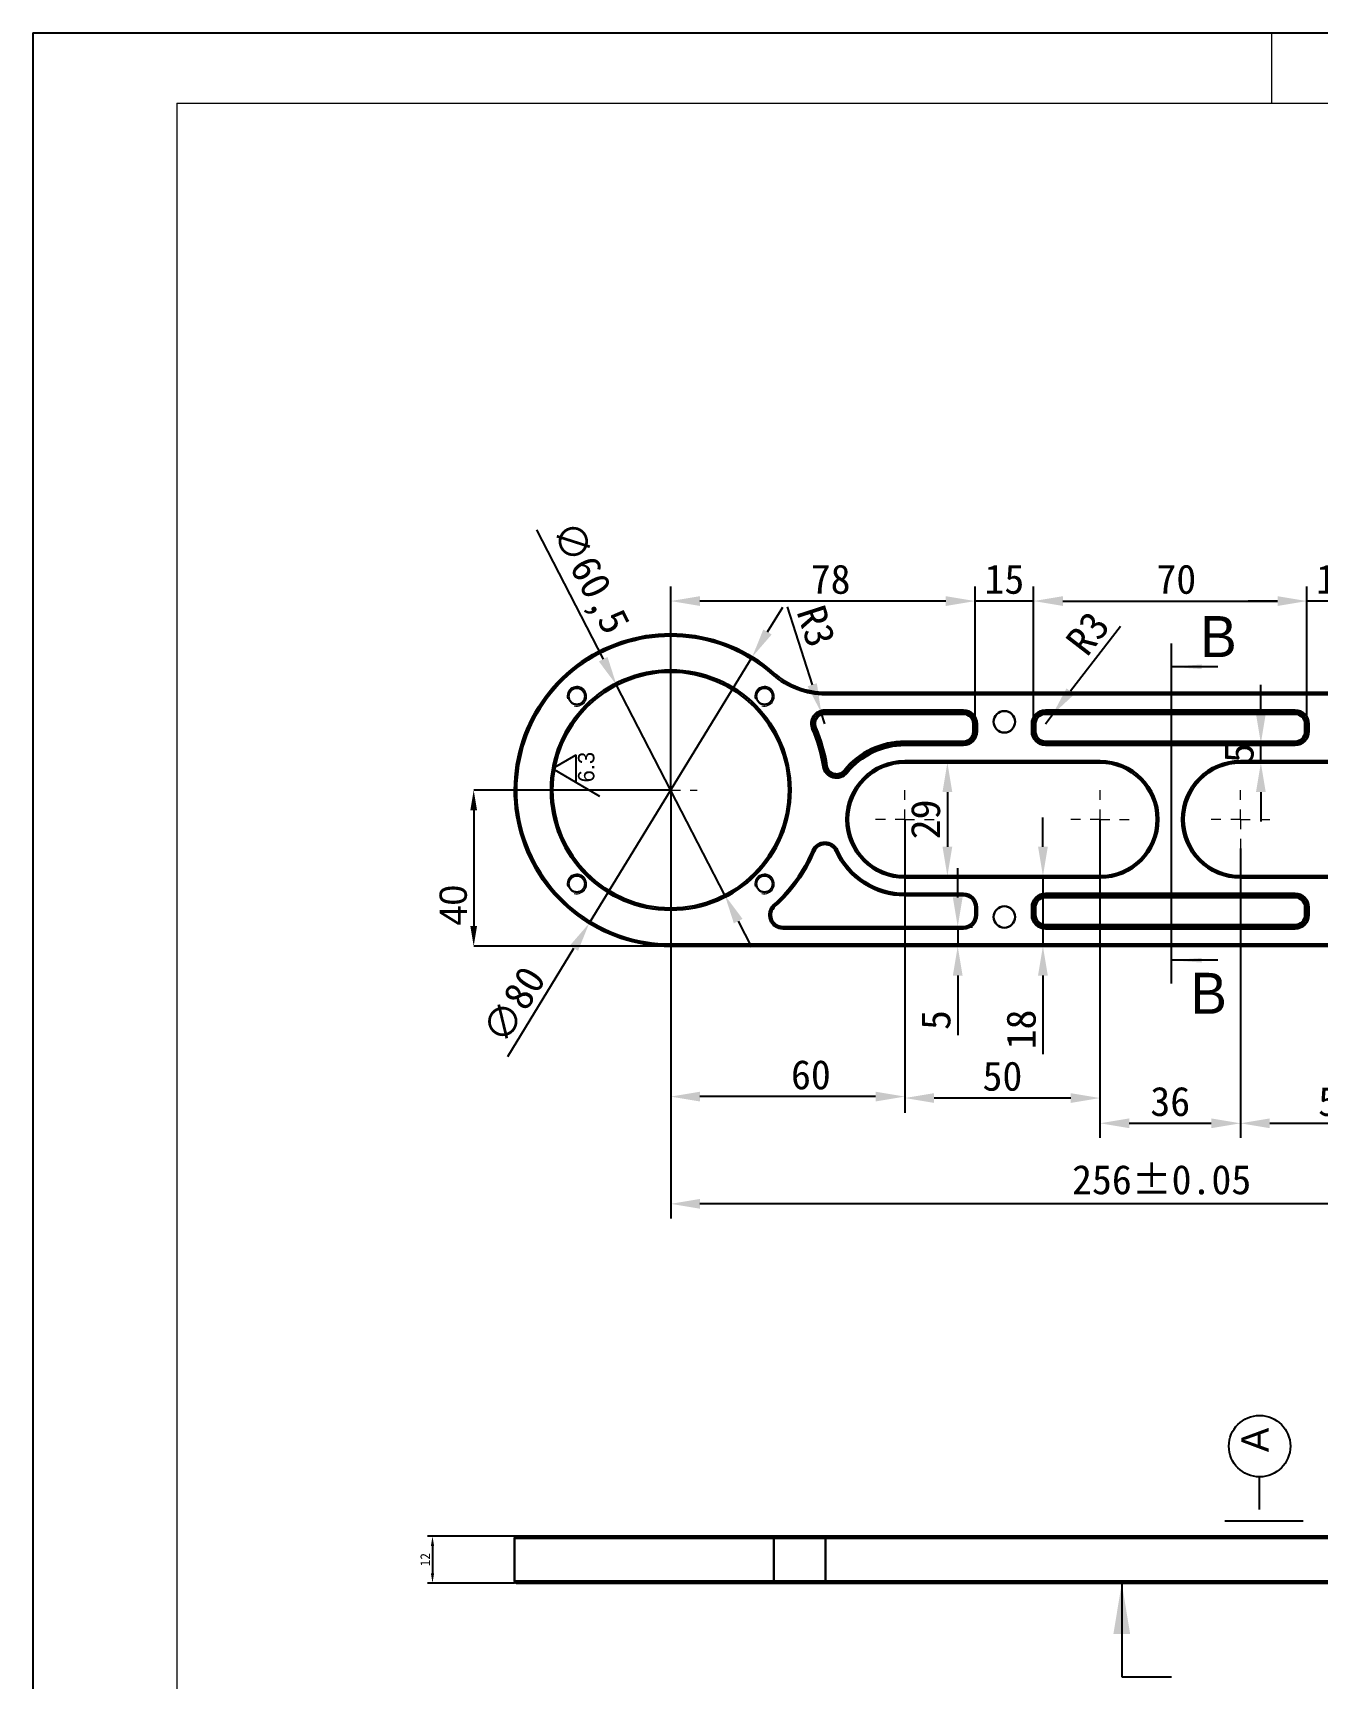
# Model space of a CAD drawing. Header units: millimetres. Extents: x 13 to 7248, y -1201 to 1478.
# Drawn here: x 6604.4 to 6933.4, y 476.3 to 897.8 of the extents above; entities that cross this region are included whole.
import ezdxf

# ---------------------------------------------------------------- set-up
doc = ezdxf.new("R2010")
doc.units = ezdxf.units.MM
doc.header["$LTSCALE"] = 5
doc.header["$PDSIZE"] = -1
doc.linetypes.add('CENTER2', pattern=[28.575, 19.05, -3.175, 3.175, -3.175])
doc.linetypes.add('SLD-实线', pattern=[0])
doc.layers.get('0').update_dxf_attribs({"lineweight": 30})
for name, color, linetype, lineweight in [('中心线层', 1, 'CENTER2', 13), ('粗实线', 7, 'SLD-实线', 15), ('细实线层', 5, 'Continuous', 15)]:
    doc.layers.add(name, color=color, linetype=linetype, lineweight=lineweight)
for name, color, linetype in [('图框', 7, 'SLD-实线'), ('文字层', 7, 'SLD-实线'), ('标注层', 96, 'SLD-实线'), ('标注线', 4, 'SLD-实线')]:
    doc.layers.add(name, color=color, linetype=linetype)
doc.styles.add('SLDTEXTSTYLE3', font='', dxfattribs={"bigfont": 'bigfont'})
doc.styles.get("Standard").update_dxf_attribs({"font": ''})
doc.styles.get('SLDTEXTSTYLE3').set_extended_font_data('汉仪长仿宋体')
doc.styles.get('Standard').set_extended_font_data('SimSun')
doc.dimstyles.new('ISO-25', dxfattribs={"dimtxt": 2.5, "dimasz": 2.5, "dimexe": 1.25, "dimexo": 0, "dimtad": 1, "dimtoh": 1, "dimtxsty": 'Standard', "dimcen": 2.5, "dimclrt": 256, "dimadec": 0, "dimazin": 0, "dimtfac": 1, "dimtmove": 0, "dimatfit": 3, "dimfxl": 0, "dimarcsym": 0})
doc.dimstyles.new('SLDDIMSTYLE14', dxfattribs={"dimtxt": 17.5, "dimasz": 13, "dimexe": 0, "dimexo": 0.0625, "dimgap": 4.375, "dimtad": 0, "dimtih": 1, "dimtoh": 1, "dimdec": 1, "dimlfac": 2, "dimrnd": 1e-09, "dimzin": 12, "dimdsep": 46, "dimtxsty": 'SLDTEXTSTYLE3', "dimsah": 1, "dimcen": 0, "dimadec": 0, "dimazin": 3, "dimtfac": 1, "dimtofl": 0, "dimtmove": 0, "dimatfit": 3, "dimfxl": 0, "dimfrac": 2, "dimtolj": 1, "dimtzin": 12, "dimarcsym": 0})
doc.dimstyles.new('SLDDIMSTYLE6', dxfattribs={"dimtxt": 7, "dimasz": 5.2, "dimexe": 0, "dimexo": 0.0625, "dimgap": 1.75, "dimtad": 1, "dimdec": 3, "dimrnd": 1e-09, "dimzin": 12, "dimdsep": 46, "dimtxsty": 'SLDTEXTSTYLE3', "dimsah": 1, "dimcen": 0.09, "dimadec": 0, "dimazin": 3, "dimtfac": 1, "dimtdec": 3, "dimtmove": 0, "dimatfit": 0, "dimfxl": 0, "dimfrac": 2, "dimtolj": 1, "dimtzin": 12, "dimarcsym": 0})
doc.dimstyles.new('副本3-1', dxfattribs={"dimscale": 3, "dimtxt": 2.5, "dimasz": 2.5, "dimexe": 1.25, "dimexo": 0, "dimtad": 1, "dimtxsty": 'Standard', "dimcen": 2.5, "dimclrt": 256, "dimadec": 0, "dimazin": 0, "dimtfac": 1, "dimtmove": 0, "dimatfit": 3, "dimfxl": 0, "dimarcsym": 0})

# ---------------------------------------------------------------- blocks, each defined once
blk = doc.blocks.new('*D313')
at = {"layer": 'Defpoints', "color": 0}
for p in [(6767.82, 703.8), (7023.82, 703.8), (6767.82, 597.8)]:
    blk.add_point(p, dxfattribs=at)
at = {"layer": '标注层', "color": 0, "lineweight": -2}
for p, q in [((6767.82, 703.8), (6767.82, 594.05)), ((7023.82, 703.8), (7023.82, 594.05)), ((7016.32, 597.8), (6775.32, 597.8))]:
    blk.add_line(p, q, dxfattribs=at)
at = {"layer": '标注层', "color": 0}
for points in [[(6775.32, 599.05), (6775.32, 596.55), (6767.82, 597.8)], [(7016.32, 599.05), (7016.32, 596.55), (7023.82, 597.8)]]:
    blk.add_solid(points, dxfattribs=at)
at = {"layer": '标注层', "insert": (6893.62, 607.76), "char_height": 7.5, "attachment_point": 2}
blk.add_mtext('256%%P0.05', dxfattribs=at)
blk = doc.blocks.new('*D314')
at = {"layer": 'Defpoints', "color": 0}
for p in [(6788.71, 737.91), (6746.94, 669.68)]:
    blk.add_point(p, dxfattribs=at)
at = {"layer": '标注层', "color": 0, "lineweight": -2}
for p, q in [((6792.62, 744.31), (6796.54, 750.71)), ((6788.71, 737.91), (6746.94, 669.68)), ((6726.07, 635.58), (6743.03, 663.28))]:
    blk.add_line(p, q, dxfattribs=at)
at = {"layer": '标注层', "color": 0}
for points in [[(6791.56, 744.96), (6793.69, 743.66), (6788.71, 737.91)], [(6741.96, 663.93), (6744.09, 662.63), (6746.94, 669.68)]]:
    blk.add_solid(points, dxfattribs=at)
at = {"layer": '标注层', "insert": (6719.05, 642.07), "char_height": 7.5, "attachment_point": 1, "rotation": 58.5296}
blk.add_mtext('∅80', dxfattribs=at)
blk = doc.blocks.new('*D316')
at = {"layer": 'Defpoints', "color": 0}
for p in [(6877.82, 681.8), (6767.82, 663.8), (6863.2, 663.8)]:
    blk.add_point(p, dxfattribs=at)
at = {"layer": '标注层', "color": 0, "lineweight": -2}
for p, q in [((6863.2, 689.3), (6863.2, 696.8)), ((6877.82, 681.8), (6859.45, 681.8)), ((6863.2, 681.8), (6863.2, 663.8)), ((6767.82, 663.8), (6866.95, 663.8)), ((6863.2, 656.3), (6863.2, 636.16))]:
    blk.add_line(p, q, dxfattribs=at)
at = {"layer": '标注层', "color": 0}
for points in [[(6861.95, 689.3), (6864.45, 689.3), (6863.2, 681.8)], [(6861.95, 656.3), (6864.45, 656.3), (6863.2, 663.8)]]:
    blk.add_solid(points, dxfattribs=at)
at = {"layer": '标注层', "insert": (6853.83, 642.48), "char_height": 7.5, "attachment_point": 2, "rotation": 90}
blk.add_mtext('18', dxfattribs=at)
blk = doc.blocks.new('*D317')
at = {"layer": 'Defpoints', "color": 0}
for p in [(6767.82, 703.8), (6827.82, 696.3), (6767.82, 625.28)]:
    blk.add_point(p, dxfattribs=at)
at = {"layer": '标注层', "color": 0, "lineweight": -2}
for p, q in [((6767.82, 703.8), (6767.82, 621.53)), ((6827.82, 696.3), (6827.82, 621.53)), ((6820.32, 625.28), (6775.32, 625.28))]:
    blk.add_line(p, q, dxfattribs=at)
at = {"layer": '标注层', "color": 0}
for points in [[(6775.32, 626.53), (6775.32, 624.03), (6767.82, 625.28)], [(6820.32, 626.53), (6820.32, 624.03), (6827.82, 625.28)]]:
    blk.add_solid(points, dxfattribs=at)
at = {"layer": '标注层', "insert": (6803.75, 634.65), "char_height": 7.5, "attachment_point": 2}
blk.add_mtext('60', dxfattribs=at)
blk = doc.blocks.new('*D318')
at = {"layer": 'Defpoints', "color": 0}
for p in [(6827.82, 696.3), (6877.82, 696.3), (6827.82, 624.91)]:
    blk.add_point(p, dxfattribs=at)
at = {"layer": '标注层', "color": 0, "lineweight": -2}
for p, q in [((6827.82, 696.3), (6827.82, 621.16)), ((6877.82, 696.3), (6877.82, 621.16)), ((6870.32, 624.91), (6835.32, 624.91))]:
    blk.add_line(p, q, dxfattribs=at)
at = {"layer": '标注层', "color": 0}
for points in [[(6835.32, 626.16), (6835.32, 623.66), (6827.82, 624.91)], [(6870.32, 626.16), (6870.32, 623.66), (6877.82, 624.91)]]:
    blk.add_solid(points, dxfattribs=at)
at = {"layer": '标注层', "insert": (6852.82, 634.29), "char_height": 7.5, "attachment_point": 2}
blk.add_mtext('50', dxfattribs=at)
blk = doc.blocks.new('*D319')
at = {"layer": 'Defpoints', "color": 0}
for p in [(6753.96, 730.68), (6781.68, 676.91)]:
    blk.add_point(p, dxfattribs=at)
at = {"layer": '标注层', "color": 0, "lineweight": -2}
for p, q in [((6733.45, 770.48), (6750.53, 737.35)), ((6781.68, 676.91), (6753.96, 730.68)), ((6785.12, 670.24), (6788.56, 663.57))]:
    blk.add_line(p, q, dxfattribs=at)
at = {"layer": '标注层', "color": 0}
for points in [[(6751.64, 737.92), (6749.42, 736.78), (6753.96, 730.68)], [(6786.23, 670.81), (6784.01, 669.67), (6781.68, 676.91)]]:
    blk.add_solid(points, dxfattribs=at)
at = {"layer": '标注层', "insert": (6743.76, 773.69), "char_height": 7.5, "attachment_point": 1, "rotation": 297.2686}
blk.add_mtext('∅60,5', dxfattribs=at)
blk = doc.blocks.new('*D320')
at = {"layer": 'Defpoints', "color": 0}
for p in [(6796.55, 668.8), (6767.82, 663.8), (6841.37, 663.8)]:
    blk.add_point(p, dxfattribs=at)
at = {"layer": '标注层', "color": 0, "lineweight": -2}
for p, q in [((6841.37, 676.3), (6841.37, 683.8)), ((6796.55, 668.8), (6845.12, 668.8)), ((6841.37, 668.8), (6841.37, 663.8)), ((6767.82, 663.8), (6845.12, 663.8)), ((6841.37, 656.3), (6841.37, 640.98))]:
    blk.add_line(p, q, dxfattribs=at)
at = {"layer": '标注层', "color": 0}
for points in [[(6840.12, 676.3), (6842.62, 676.3), (6841.37, 668.8)], [(6840.12, 656.3), (6842.62, 656.3), (6841.37, 663.8)]]:
    blk.add_solid(points, dxfattribs=at)
at = {"layer": '标注层', "insert": (6831.99, 644.89), "char_height": 7.5, "attachment_point": 2, "rotation": 90}
blk.add_mtext('5', dxfattribs=at)
blk = doc.blocks.new('*D321')
at = {"layer": 'Defpoints', "color": 0}
for p in [(6806.4, 723.65), (6807.32, 720.8)]:
    blk.add_point(p, dxfattribs=at)
at = {"layer": '标注层', "color": 0, "lineweight": -2}
for p, q in [((6797.65, 750.74), (6804.09, 730.79)), ((6807.32, 720.8), (6806.4, 723.65))]:
    blk.add_line(p, q, dxfattribs=at)
at = {"layer": '标注层', "color": 0}
blk.add_solid([(6805.28, 731.17), (6802.9, 730.4), (6806.4, 723.65)], dxfattribs=at)
at = {"layer": '标注层', "insert": (6807.14, 751.84), "char_height": 7.5, "attachment_point": 1, "rotation": 287.9015}
blk.add_mtext('R3', dxfattribs=at)
blk = doc.blocks.new('*D326')
at = {"layer": 'Defpoints', "color": 0}
for p in [(6877.82, 679.3), (6913.82, 679.3), (6913.82, 618.44)]:
    blk.add_point(p, dxfattribs=at)
at = {"layer": '标注层', "color": 0, "lineweight": -2}
for p, q in [((6877.82, 679.3), (6877.82, 614.69)), ((6913.82, 679.3), (6913.82, 614.69)), ((6885.32, 618.44), (6906.32, 618.44))]:
    blk.add_line(p, q, dxfattribs=at)
at = {"layer": '标注层', "color": 0}
for points in [[(6885.32, 619.69), (6885.32, 617.19), (6877.82, 618.44)], [(6906.32, 619.69), (6906.32, 617.19), (6913.82, 618.44)]]:
    blk.add_solid(points, dxfattribs=at)
at = {"layer": '标注层', "insert": (6895.82, 627.81), "char_height": 7.5, "attachment_point": 2}
blk.add_mtext('36', dxfattribs=at)
blk = doc.blocks.new('*D327')
at = {"layer": 'Defpoints', "color": 0}
for p in [(6767.82, 703.8), (6717.35, 663.8), (6767.82, 663.8)]:
    blk.add_point(p, dxfattribs=at)
at = {"layer": '标注层', "color": 0, "lineweight": -2}
for p, q in [((6767.76, 703.8), (6717.35, 703.8)), ((6717.35, 698.6), (6717.35, 669)), ((6767.76, 663.8), (6717.35, 663.8))]:
    blk.add_line(p, q, dxfattribs=at)
at = {"layer": '标注层', "color": 0}
for points in [[(6716.48, 698.6), (6718.22, 698.6), (6717.35, 703.8)], [(6716.48, 669), (6718.22, 669), (6717.35, 663.8)]]:
    blk.add_solid(points, dxfattribs=at)
at = {"layer": '标注层', "color": 0, "insert": (6708.6, 674.28), "char_height": 7, "attachment_point": 2, "rotation": 90, "style": 'SLDTEXTSTYLE3'}
blk.add_mtext('\\A1;40', dxfattribs=at)
blk = doc.blocks.new('*D333')
at = {"layer": 'Defpoints', "color": 0}
for p in [(6963.82, 696.3), (6913.82, 688.8), (6963.82, 618.44)]:
    blk.add_point(p, dxfattribs=at)
at = {"layer": '标注层', "color": 0, "lineweight": -2}
for p, q in [((6963.82, 696.3), (6963.82, 614.69)), ((6913.82, 688.8), (6913.82, 614.69)), ((6921.32, 618.44), (6956.32, 618.44))]:
    blk.add_line(p, q, dxfattribs=at)
at = {"layer": '标注层', "color": 0}
for points in [[(6921.32, 619.69), (6921.32, 617.19), (6913.82, 618.44)], [(6956.32, 619.69), (6956.32, 617.19), (6963.82, 618.44)]]:
    blk.add_solid(points, dxfattribs=at)
at = {"layer": '标注层', "insert": (6938.82, 627.81), "char_height": 7.5, "attachment_point": 2}
blk.add_mtext('50', dxfattribs=at)
blk = doc.blocks.new('*D335')
at = {"layer": 'Defpoints', "color": 0}
for p in [(6827.82, 710.8), (6827.82, 681.8), (6838.72, 681.8)]:
    blk.add_point(p, dxfattribs=at)
at = {"layer": '标注层', "color": 0, "lineweight": -2}
for p, q in [((6827.82, 710.8), (6842.47, 710.8)), ((6838.72, 703.3), (6838.72, 689.3)), ((6827.82, 681.8), (6842.47, 681.8))]:
    blk.add_line(p, q, dxfattribs=at)
at = {"layer": '标注层', "color": 0}
for points in [[(6837.47, 703.3), (6839.97, 703.3), (6838.72, 710.8)], [(6837.47, 689.3), (6839.97, 689.3), (6838.72, 681.8)]]:
    blk.add_solid(points, dxfattribs=at)
at = {"layer": '标注层', "insert": (6829.35, 696.3), "char_height": 7.5, "attachment_point": 2, "rotation": 90}
blk.add_mtext('29', dxfattribs=at)
blk = doc.blocks.new('*D337')
at = {"layer": 'Defpoints', "color": 0}
for p in [(6919.04, 715.8), (6927.82, 715.8), (6913.82, 710.8)]:
    blk.add_point(p, dxfattribs=at)
at = {"layer": '标注层', "color": 0, "lineweight": -2}
for p, q in [((6919.04, 723.3), (6919.04, 730.8)), ((6927.82, 715.8), (6915.29, 715.8)), ((6919.04, 710.8), (6919.04, 715.8)), ((6913.82, 710.8), (6922.79, 710.8)), ((6919.04, 703.3), (6919.04, 695.8))]:
    blk.add_line(p, q, dxfattribs=at)
at = {"layer": '标注层', "color": 0}
for points in [[(6917.79, 723.3), (6920.29, 723.3), (6919.04, 715.8)], [(6917.79, 703.3), (6920.29, 703.3), (6919.04, 710.8)]]:
    blk.add_solid(points, dxfattribs=at)
at = {"layer": '标注层', "insert": (6909.67, 713.3), "char_height": 7.5, "attachment_point": 2, "rotation": 90}
blk.add_mtext('5', dxfattribs=at)
blk = doc.blocks.new('*D338')
at = {"layer": 'Defpoints', "color": 0}
for p in [(6845.82, 752.23), (6845.82, 720.8), (6860.82, 720.8)]:
    blk.add_point(p, dxfattribs=at)
at = {"layer": '标注层', "color": 0, "lineweight": -2}
for p, q in [((6845.82, 720.8), (6845.82, 755.98)), ((6860.82, 720.8), (6860.82, 755.98)), ((6838.32, 752.23), (6830.82, 752.23)), ((6860.82, 752.23), (6845.82, 752.23)), ((6868.32, 752.23), (6875.82, 752.23))]:
    blk.add_line(p, q, dxfattribs=at)
at = {"layer": '标注层', "color": 0}
for points in [[(6838.32, 753.48), (6838.32, 750.98), (6845.82, 752.23)], [(6868.32, 753.48), (6868.32, 750.98), (6860.82, 752.23)]]:
    blk.add_solid(points, dxfattribs=at)
at = {"layer": '标注层', "insert": (6853.32, 761.6), "char_height": 7.5, "attachment_point": 2}
blk.add_mtext('15', dxfattribs=at)
blk = doc.blocks.new('*D339')
at = {"layer": 'Defpoints', "color": 0}
for p in [(6930.82, 752.23), (6860.82, 720.8), (6930.82, 720.8)]:
    blk.add_point(p, dxfattribs=at)
at = {"layer": '标注层', "color": 0, "lineweight": -2}
for p, q in [((6860.82, 720.8), (6860.82, 755.98)), ((6930.82, 720.8), (6930.82, 755.98)), ((6868.32, 752.23), (6923.32, 752.23))]:
    blk.add_line(p, q, dxfattribs=at)
at = {"layer": '标注层', "color": 0}
for points in [[(6868.32, 753.48), (6868.32, 750.98), (6860.82, 752.23)], [(6923.32, 753.48), (6923.32, 750.98), (6930.82, 752.23)]]:
    blk.add_solid(points, dxfattribs=at)
at = {"layer": '标注层', "insert": (6897.37, 761.6), "char_height": 7.5, "attachment_point": 2}
blk.add_mtext('70', dxfattribs=at)
blk = doc.blocks.new('*D340')
at = {"layer": 'Defpoints', "color": 0}
for p in [(6930.82, 752.23), (6930.82, 720.8), (6945.82, 720.8)]:
    blk.add_point(p, dxfattribs=at)
at = {"layer": '标注层', "color": 0, "lineweight": -2}
for p, q in [((6930.82, 720.8), (6930.82, 755.98)), ((6945.82, 720.8), (6945.82, 755.98)), ((6923.32, 752.23), (6915.82, 752.23)), ((6945.82, 752.23), (6930.82, 752.23)), ((6953.32, 752.23), (6960.82, 752.23))]:
    blk.add_line(p, q, dxfattribs=at)
at = {"layer": '标注层', "color": 0}
for points in [[(6923.32, 753.48), (6923.32, 750.98), (6930.82, 752.23)], [(6953.32, 753.48), (6953.32, 750.98), (6945.82, 752.23)]]:
    blk.add_solid(points, dxfattribs=at)
at = {"layer": '标注层', "insert": (6938.32, 761.6), "char_height": 7.5, "attachment_point": 2}
blk.add_mtext('15', dxfattribs=at)
blk = doc.blocks.new('*D341')
at = {"layer": 'Defpoints', "color": 0}
for p in [(6767.82, 752.23), (6845.82, 720.8), (6767.82, 703.8)]:
    blk.add_point(p, dxfattribs=at)
at = {"layer": '标注层', "color": 0, "lineweight": -2}
for p, q in [((6767.82, 703.8), (6767.82, 755.98)), ((6845.82, 720.8), (6845.82, 755.98)), ((6838.32, 752.23), (6775.32, 752.23))]:
    blk.add_line(p, q, dxfattribs=at)
at = {"layer": '标注层', "color": 0}
for points in [[(6775.32, 753.48), (6775.32, 750.98), (6767.82, 752.23)], [(6838.32, 753.48), (6838.32, 750.98), (6845.82, 752.23)]]:
    blk.add_solid(points, dxfattribs=at)
at = {"layer": '标注层', "insert": (6808.8, 761.6), "char_height": 7.5, "attachment_point": 2}
blk.add_mtext('78', dxfattribs=at)
blk = doc.blocks.new('*D342')
at = {"layer": 'Defpoints', "color": 0}
for p in [(6863.82, 720.8), (6865.66, 723.17)]:
    blk.add_point(p, dxfattribs=at)
at = {"layer": '标注层', "color": 0, "lineweight": -2}
for p, q in [((6883.06, 745.71), (6870.24, 729.11)), ((6863.82, 720.8), (6865.66, 723.17))]:
    blk.add_line(p, q, dxfattribs=at)
at = {"layer": '标注层', "color": 0}
blk.add_solid([(6869.25, 729.87), (6871.23, 728.34), (6865.66, 723.17)], dxfattribs=at)
at = {"layer": '标注层', "insert": (6868.55, 742.26), "char_height": 7.5, "attachment_point": 1, "rotation": 52.3305}
blk.add_mtext('R3', dxfattribs=at)
blk = doc.blocks.new('SW_CENTERMARKSYMBOL_3')
at = {"color": 0, "linetype": 'SLD-实线', "lineweight": 0}
for p, q in [((0, 8.33), (0, 11.25)), ((-8.33, 0), (-11.25, 0)), ((0, 0), (-4.17, 0)), ((0, 0), (0, 4.17)), ((0, 0), (0, -4.17)), ((0, 0), (4.17, 0)), ((8.33, 0), (11.25, 0)), ((0, -8.33), (0, -11.25))]:
    blk.add_line(p, q, dxfattribs=at)
blk = doc.blocks.new('SW_CENTERMARKSYMBOL_4')
at = {"color": 0, "linetype": 'SLD-实线', "lineweight": 0}
for p, q in [((0, 8.33), (0, 12.5)), ((-8.33, 0), (-12.5, 0)), ((0, 0), (-4.17, 0)), ((0, 0), (0, 4.17)), ((0, 0), (0, -4.17)), ((0, 0), (4.17, 0)), ((8.33, 0), (12.5, 0)), ((0, -8.33), (0, -12.5))]:
    blk.add_line(p, q, dxfattribs=at)
blk = doc.blocks.new('SW_CENTERMARKSYMBOL_5')
at = {"color": 0, "linetype": 'SLD-实线', "lineweight": 0}
for p, q in [((0, 8.33), (0, 12.5)), ((-8.33, 0), (-12.5, 0)), ((0, 0), (-4.17, 0)), ((0, 0), (0, 4.17)), ((0, 0), (0, -4.17)), ((0, 0), (4.17, 0)), ((8.33, 0), (12.5, 0)), ((0, -8.33), (0, -12.5))]:
    blk.add_line(p, q, dxfattribs=at)
blk = doc.blocks.new('SW_CENTERMARKSYMBOL_6')
at = {"color": 0, "linetype": 'SLD-实线', "lineweight": 0}
for p, q in [((0, 8.33), (0, 12.5)), ((-8.33, 0), (-12.5, 0)), ((0, 0), (-4.17, 0)), ((0, 0), (0, 4.17)), ((0, 0), (0, -4.17)), ((0, 0), (4.17, 0)), ((8.33, 0), (12.5, 0)), ((0, -8.33), (0, -12.5))]:
    blk.add_line(p, q, dxfattribs=at)
blk = doc.blocks.new('SW_SFSYMBOL_1')
at = {"layer": '文字层', "color": 0}
for p, q in [((-18.64, 5.9), (-8.65, 11.8)), ((-8.65, 0), (-8.65, 11.8)), ((-18.64, 5.9), (1.35, -5.9))]:
    blk.add_line(p, q, dxfattribs=at)
at = {"layer": '文字层', "color": 0, "insert": (-7.81, 0), "char_height": 7, "attachment_point": 1, "rotation": 90, "style": 'SLDTEXTSTYLE3'}
blk.add_mtext('6.3', dxfattribs=at)
blk = doc.blocks.new('*D711')
at = {"layer": 'Defpoints', "color": 0}
for p in [(6729.12, 512.64), (6706.8, 500.64), (6727.82, 500.64)]:
    blk.add_point(p, dxfattribs=at)
at = {"layer": '标注层', "color": 0, "lineweight": -2}
for p, q in [((6729.12, 512.64), (6705.55, 512.64)), ((6706.8, 510.14), (6706.8, 503.14)), ((6727.82, 500.64), (6705.55, 500.64))]:
    blk.add_line(p, q, dxfattribs=at)
at = {"layer": '标注层', "color": 0}
for points in [[(6706.38, 510.14), (6707.21, 510.14), (6706.8, 512.64)], [(6706.38, 503.14), (6707.21, 503.14), (6706.8, 500.64)]]:
    blk.add_solid(points, dxfattribs=at)
at = {"layer": '标注层', "insert": (6704.92, 506.64), "char_height": 2.5, "attachment_point": 5, "rotation": 90}
blk.add_mtext('12', dxfattribs=at)
blk = doc.blocks.new('SW_DATUMTAG_0')
at = {"layer": '文字层', "color": 0}
for p, q in [((-17.7, -6.86), (-17.7, 13.21)), ((-14.66, 4.33), (-6.34, 4.33))]:
    blk.add_line(p, q, dxfattribs=at)
blk.add_circle((1.53, 4.33), 7.87, dxfattribs=at)
at = {"layer": '文字层', "color": 0, "insert": (0, 9.02), "char_height": 7, "attachment_point": 1, "style": 'SLDTEXTSTYLE3'}
blk.add_mtext('A', dxfattribs=at)

msp = doc.modelspace()

# ---------------------------------------------------------------- linework, layer by layer
for p, q in [((6807.5099, 728.2955), (6807.5099, 728.7955)), ((6807.5099, 728.7955), (6984.1373, 728.7955)), ((6984.1373, 728.2955), (6807.5099, 728.2955)), ((6807.3204, 724.2955), (6807.3204, 723.7955)), ((6807.3204, 724.2955), (6842.8236, 724.2955)), ((6842.8236, 723.7955), (6807.3204, 723.7955)), ((6807.3204, 723.7955), (6807.3204, 723.2955)), ((6842.8236, 723.2955), (6807.3204, 723.2955)), ((6842.8236, 724.2955), (6842.8236, 723.7955)), ((6842.8236, 723.7955), (6842.8236, 723.2955)), ((6845.8236, 720.7955), (6845.3236, 720.7955)), ((6845.3236, 718.7955), (6845.3236, 720.7955)), ((6846.3236, 720.7955), (6845.8236, 720.7955)), ((6845.8236, 718.7955), (6845.8236, 720.7955)), ((6846.3236, 720.7955), (6846.3236, 718.7955)), ((6860.3236, 718.7955), (6860.3236, 720.7955)), ((6860.8236, 720.7955), (6860.3236, 720.7955)), ((6860.8236, 720.7955), (6860.8236, 718.7955)), ((6860.8236, 720.7955), (6861.3236, 720.7955)), ((6861.3236, 720.7955), (6861.3236, 718.7955)), ((6863.8236, 724.2955), (6927.8236, 724.2955)), ((6863.8236, 724.2955), (6863.8236, 723.7955)), ((6927.8236, 723.7955), (6863.8236, 723.7955)), ((6863.8236, 723.2955), (6863.8236, 723.7955)), ((6927.8236, 723.2955), (6863.8236, 723.2955)), ((6927.8236, 724.2955), (6927.8236, 723.7955)), ((6927.8236, 723.2955), (6927.8236, 723.7955)), ((6930.3236, 720.7955), (6930.8236, 720.7955)), ((6930.3236, 718.7955), (6930.3236, 720.7955)), ((6931.3236, 720.7955), (6930.8236, 720.7955)), ((6930.8236, 718.7955), (6930.8236, 720.7955)), ((6931.3236, 720.7955), (6931.3236, 718.7955)), ((6845.8236, 718.7955), (6845.3236, 718.7955)), ((6846.3236, 718.7955), (6845.8236, 718.7955)), ((6860.8236, 718.7955), (6860.3236, 718.7955)), ((6860.8236, 718.7955), (6861.3236, 718.7955)), ((6930.3236, 718.7955), (6930.8236, 718.7955)), ((6931.3236, 718.7955), (6930.8236, 718.7955)), ((6827.8236, 716.2955), (6842.8236, 716.2955)), ((6827.8236, 716.2955), (6827.8236, 715.7955)), ((6827.8236, 715.7955), (6842.8236, 715.7955)), ((6827.8236, 715.7955), (6827.8236, 715.2955)), ((6842.8236, 715.2955), (6827.8236, 715.2955)), ((6842.8236, 716.2955), (6842.8236, 715.7955)), ((6842.8236, 715.7955), (6842.8236, 715.2955)), ((6863.8236, 715.7955), (6863.8236, 716.2955)), ((6863.8236, 716.2955), (6927.8236, 716.2955)), ((6863.8236, 715.7955), (6863.8236, 715.2955)), ((6863.8236, 715.7955), (6927.8236, 715.7955)), ((6927.8236, 715.2955), (6863.8236, 715.2955)), ((6927.8236, 715.7955), (6927.8236, 716.2955)), ((6927.8236, 715.7955), (6927.8236, 715.2955)), ((6827.8236, 711.2955), (6877.8236, 711.2955)), ((6827.8236, 711.2955), (6827.8236, 710.7955)), ((6877.8236, 710.7955), (6827.8236, 710.7955)), ((6877.8236, 711.2955), (6877.8236, 710.7955)), ((6913.8236, 711.2955), (6963.8236, 711.2955)), ((6913.8236, 711.2955), (6913.8236, 710.7955)), ((6963.8236, 710.7955), (6913.8236, 710.7955)), ((6827.8236, 681.7955), (6827.8236, 681.2955)), ((6827.8236, 681.7955), (6877.8236, 681.7955)), ((6877.8236, 681.2955), (6827.8236, 681.2955)), ((6877.8236, 681.7955), (6877.8236, 681.2955)), ((6913.8236, 681.7955), (6913.8236, 681.2955)), ((6913.8236, 681.7955), (6963.8236, 681.7955)), ((6963.8236, 681.2955), (6913.8236, 681.2955)), ((6827.8236, 676.7955), (6827.8236, 677.2955)), ((6827.8236, 677.2955), (6842.8236, 677.2955)), ((6842.8236, 676.7955), (6827.8236, 676.7955)), ((6842.8236, 676.7955), (6842.8236, 677.2955)), ((6863.8236, 677.2955), (6927.8236, 677.2955)), ((6863.8236, 677.2955), (6863.8236, 676.7955)), ((6927.8236, 676.7955), (6863.8236, 676.7955)), ((6863.8236, 676.7955), (6863.8236, 676.2955)), ((6927.8236, 676.2955), (6863.8236, 676.2955)), ((6927.8236, 677.2955), (6927.8236, 676.7955)), ((6927.8236, 676.7955), (6927.8236, 676.2955)), ((6846.3236, 673.7955), (6845.8236, 673.7955)), ((6845.8236, 671.7955), (6845.8236, 673.7955)), ((6846.3236, 671.7955), (6845.8236, 671.7955)), ((6846.3236, 673.7955), (6846.3236, 671.7955)), ((6860.3236, 671.7955), (6860.3236, 673.7955)), ((6860.3236, 673.7955), (6860.8236, 673.7955)), ((6860.3236, 671.7955), (6860.8236, 671.7955)), ((6860.8236, 673.7955), (6860.8236, 671.7955)), ((6861.3236, 673.7955), (6860.8236, 673.7955)), ((6861.3236, 671.7955), (6860.8236, 671.7955)), ((6861.3236, 673.7955), (6861.3236, 671.7955)), ((6930.3236, 671.7955), (6930.3236, 673.7955)), ((6930.8236, 673.7955), (6930.3236, 673.7955)), ((6930.8236, 671.7955), (6930.3236, 671.7955)), ((6930.8236, 673.7955), (6931.3236, 673.7955)), ((6930.8236, 671.7955), (6930.8236, 673.7955)), ((6930.8236, 671.7955), (6931.3236, 671.7955)), ((6931.3236, 673.7955), (6931.3236, 671.7955)), ((6796.5464, 668.2955), (6796.5464, 668.7955)), ((6796.5464, 668.7955), (6842.8236, 668.7955)), ((6842.8236, 668.2955), (6796.5464, 668.2955)), ((6842.8236, 668.2955), (6842.8236, 668.7955)), ((6863.8236, 669.2955), (6927.8236, 669.2955)), ((6863.8236, 669.2955), (6863.8236, 668.7955)), ((6863.8236, 668.7955), (6927.8236, 668.7955)), ((6863.8236, 668.7955), (6863.8236, 668.2955)), ((6927.8236, 668.2955), (6863.8236, 668.2955)), ((6927.8236, 669.2955), (6927.8236, 668.7955)), ((6927.8236, 668.7955), (6927.8236, 668.2955)), ((6767.8236, 664.2955), (7023.8236, 664.2955)), ((6767.8236, 664.2955), (6767.8236, 663.7955)), ((7023.8236, 663.7955), (6767.8236, 663.7955)), ((6727.8236, 512.1371), (6727.8236, 501.1371)), ((6794.2811, 512.1371), (6727.8236, 512.1371)), ((6728.3236, 512.6371), (6793.9504, 512.6371)), ((6793.9504, 512.6371), (6807.5099, 512.6371)), ((6794.2811, 501.1371), (6794.2811, 512.1371)), ((6807.5099, 512.1371), (6794.2811, 512.1371)), ((6807.5099, 512.1371), (6807.5099, 512.6371)), ((6807.5099, 512.6371), (6960.0875, 512.6371)), ((6807.5099, 512.1371), (6807.5099, 501.1371)), ((6960.0016, 512.1371), (6807.5099, 512.1371)), ((6727.8236, 501.1371), (6794.2811, 501.1371)), ((6793.9504, 500.6371), (6728.3236, 500.6371)), ((6807.5099, 500.6371), (6793.9504, 500.6371)), ((6794.2811, 501.1371), (6807.5099, 501.1371)), ((6807.5099, 500.6371), (6807.5099, 501.1371)), ((6807.5099, 501.1371), (6959.2747, 501.1371)), ((6959.2958, 500.6371), (6807.5099, 500.6371))]:
    msp.add_line(p, q)
at = {"flags": 128}
for points in [[(6793.9504, 733.4205), (6794.0149, 733.4937), (6794.077, 733.564), (6794.1341, 733.6289), (6794.1843, 733.6857), (6794.2254, 733.7323), (6794.2559, 733.767), (6794.2748, 733.7883), (6794.2811, 733.7955)], [(6804.5649, 719.6095), (6804.556, 719.6057), (6804.5299, 719.5944), (6804.4874, 719.5762), (6804.4303, 719.5516), (6804.3607, 719.5216), (6804.2813, 719.4874), (6804.1952, 719.4504), (6804.1056, 719.4118)], [(6804.5649, 719.6095), (6804.5737, 719.6133), (6804.5998, 719.6245), (6804.6423, 719.6428), (6804.6994, 719.6674), (6804.769, 719.6973), (6804.8484, 719.7315), (6804.9345, 719.7686), (6805.0241, 719.8071)], [(6807.3459, 709.9587), (6807.3365, 709.9572), (6807.3083, 709.9528), (6807.2627, 709.9457), (6807.2012, 709.9361), (6807.1264, 709.9245), (6807.041, 709.9112), (6806.9483, 709.8967), (6806.8519, 709.8817)], [(6807.84, 710.0358), (6807.7436, 710.0207), (6807.6509, 710.0063), (6807.5655, 709.993), (6807.4906, 709.9813), (6807.4292, 709.9717), (6807.3836, 709.9646), (6807.3554, 709.9602), (6807.3459, 709.9587)], [(6812.2561, 708.8515), (6812.332, 708.7902), (6812.405, 708.7313), (6812.4723, 708.6771), (6812.5313, 708.6295), (6812.5797, 708.5905), (6812.6156, 708.5615), (6812.6378, 708.5436), (6812.6453, 708.5376)], [(6812.6453, 708.5376), (6812.6527, 708.5315), (6812.6749, 708.5137), (6812.7108, 708.4847), (6812.7592, 708.4456), (6812.8182, 708.3981), (6812.8855, 708.3438), (6812.9585, 708.2849), (6813.0344, 708.2237)], [(6804.6128, 688.0934), (6804.6039, 688.0972), (6804.5778, 688.1083), (6804.5353, 688.1265), (6804.4781, 688.1509), (6804.4084, 688.1806), (6804.3289, 688.2146), (6804.2426, 688.2514), (6804.1529, 688.2897)], [(6810.0989, 688.1664), (6810.1076, 688.1704), (6810.1334, 688.1822), (6810.1754, 688.2015), (6810.232, 688.2274), (6810.3008, 688.259), (6810.3794, 688.295), (6810.4647, 688.3341), (6810.5533, 688.3748)], [(6794.5425, 674.0281), (6794.5361, 674.0352), (6794.5171, 674.0564), (6794.4862, 674.0908), (6794.4447, 674.1371), (6794.3941, 674.1934), (6794.3363, 674.2578), (6794.2737, 674.3276), (6794.2085, 674.4002)], [(6794.2811, 512.1371), (6794.2748, 512.2346), (6794.2559, 512.3284), (6794.2254, 512.4148), (6794.1843, 512.4906), (6794.1341, 512.5528), (6794.077, 512.599), (6794.0149, 512.6275), (6793.9504, 512.6371)], [(6793.9504, 500.6371), (6794.0149, 500.6467), (6794.077, 500.6751), (6794.1341, 500.7213), (6794.1843, 500.7835), (6794.2254, 500.8593), (6794.2559, 500.9457), (6794.2748, 501.0395), (6794.2811, 501.1371)]]:
    msp.add_lwpolyline(points, dxfattribs=at)
for centre, radius in [((6767.8236, 703.7955), 30.75), ((6767.8236, 703.7955), 30.25), ((6743.782, 727.8372), 2.1), ((6791.8652, 727.8372), 2.1), ((6853.3236, 721.2955), 2.75), ((6743.782, 679.7539), 2.1), ((6791.8652, 679.7539), 2.1), ((6853.3236, 671.2955), 2.75)]:
    msp.add_circle(centre, radius)
for centre, radius, start, end in [((6767.8236, 703.7955), 40, 48.590378, 270), ((6767.8236, 703.7955), 39.5, 48.590378, 270), ((6807.5099, 748.7955), 20.5, 228.590378, 270), ((6807.5099, 748.7955), 20, 228.590378, 270), ((6807.3204, 720.7955), 3.5, 90, 203.287732), ((6807.3204, 720.7955), 3, 90, 203.287732), ((6807.3204, 720.7955), 2.5, 90, 203.287732), ((6842.8236, 720.7955), 3.5, 0, 90), ((6842.8236, 720.7955), 3, 0, 90), ((6842.8236, 720.7955), 2.5, 0, 90), ((6863.8236, 720.7955), 3.5, 90, 180), ((6863.8236, 720.7955), 3, 90, 180), ((6863.8236, 720.7955), 2.5, 90, 180), ((6927.8236, 720.7955), 3.5, 0, 90), ((6927.8236, 720.7955), 3, 0, 90), ((6927.8236, 720.7955), 2.5, 0, 90), ((6767.8236, 703.7955), 39.5, 8.863428, 23.287732), ((6767.8236, 703.7955), 40, 8.863428, 23.287732), ((6767.8236, 703.7955), 40.5, 8.863428, 23.287732), ((6842.8236, 718.7955), 3.5, 270, 0), ((6842.8236, 718.7955), 3, 270, 0), ((6842.8236, 718.7955), 2.5, 270, 0), ((6863.8236, 718.7955), 3.5, 180, 270), ((6863.8236, 718.7955), 3, 180, 270), ((6863.8236, 718.7955), 2.5, 180, 270), ((6927.8236, 718.7955), 3.5, 270, 0), ((6927.8236, 718.7955), 3, 270, 0), ((6927.8236, 718.7955), 2.5, 270, 0), ((6827.8236, 696.2955), 20, 90, 141.112237), ((6827.8236, 696.2955), 19.5, 90, 141.112237), ((6827.8236, 696.2955), 19, 90, 141.112237), ((6810.3101, 710.421), 3.5, 188.863428, 321.112237), ((6810.3101, 710.421), 3, 188.863428, 321.112237), ((6810.3101, 710.421), 2.5, 188.863428, 321.112237), ((6827.8236, 696.2955), 15, 90, 270), ((6827.8236, 696.2955), 14.5, 90, 270), ((6877.8236, 696.2955), 15, 270, 90), ((6877.8236, 696.2955), 14.5, 270, 90), ((6913.8236, 696.2955), 15, 90, 270), ((6913.8236, 696.2955), 14.5, 90, 270), ((6767.8236, 703.7955), 39.5, 311.910766, 336.886539), ((6767.8236, 703.7955), 40, 311.910766, 336.886539), ((6807.372, 686.9157), 3.5, 24.63773, 156.886539), ((6807.372, 686.9157), 3, 24.63773, 156.886539), ((6827.8236, 696.2955), 19.5, 204.63773, 270), ((6827.8236, 696.2955), 19, 204.63773, 270), ((6796.5464, 671.7955), 3.5, 131.910766, 270), ((6842.8236, 673.7955), 3.5, 0, 90), ((6842.8236, 673.7955), 3, 0, 90), ((6863.8236, 673.7955), 3.5, 90, 180), ((6863.8236, 673.7955), 3, 90, 180), ((6863.8236, 673.7955), 2.5, 90, 180), ((6927.8236, 673.7955), 3.5, 0, 90), ((6927.8236, 673.7955), 3, 0, 90), ((6927.8236, 673.7955), 2.5, 0, 90), ((6796.5464, 671.7955), 3, 131.910766, 270), ((6842.8236, 671.7955), 3.5, 270, 0), ((6842.8236, 671.7955), 3, 270, 0), ((6863.8236, 671.7955), 3.5, 180, 270), ((6863.8236, 671.7955), 3, 180, 270), ((6863.8236, 671.7955), 2.5, 180, 270), ((6927.8236, 671.7955), 3.5, 270, 0), ((6927.8236, 671.7955), 3, 270, 0), ((6927.8236, 671.7955), 2.5, 270, 0), ((6728.3236, 512.1371), 0.5, 90, 180), ((6728.3236, 501.1371), 0.5, 180, 270)]:
    msp.add_arc(centre, radius, start, end)
at = {"layer": '图框'}
for q in [(7220.3089, 897.7946), (6604.4089, 14.8946)]:
    msp.add_line((6604.4089, 897.7946), q, dxfattribs=at)
at = {"layer": '标注线'}
for p, q in [((6896.0428, 741.3892), (6896.0428, 654.2152)), ((6908.0428, 735.3892), (6896.0428, 735.3892)), ((6908.0428, 660.2152), (6896.0428, 660.2152))]:
    msp.add_line(p, q, dxfattribs=at)
for points in [[(6896.0428, 735.3892), (6903.8428, 734.7892), (6903.8428, 735.9892)], [(6896.0428, 660.2152), (6903.8428, 659.6152), (6903.8428, 660.8152)]]:
    msp.add_solid(points, dxfattribs=at)
at = {"layer": '粗实线'}
for p, q in [((6921.8089, 879.7946), (6921.8089, 897.7946)), ((6641.3089, 879.7946), (7202.3089, 879.7946)), ((6641.3089, 879.7946), (6641.3089, 33.7946))]:
    msp.add_line(p, q, dxfattribs=at)
at = {"layer": '细实线层'}
for centre in [(6743.782, 727.8372), (6791.8652, 727.8372), (6743.782, 679.7539), (6791.8652, 679.7539)]:
    msp.add_arc(centre, 2.5, 255, 195, dxfattribs=at)

# ---------------------------------------------------------------- block references
at = {"layer": '中心线层', "xscale": 0.5999999999994543, "yscale": 0.6000000000000005, "zscale": 0.6000000000000001}
for name, p in [('SW_CENTERMARKSYMBOL_3', (6767.8236, 703.7955)), ('SW_CENTERMARKSYMBOL_4', (6827.8236, 696.2955)), ('SW_CENTERMARKSYMBOL_5', (6877.8236, 696.2955)), ('SW_CENTERMARKSYMBOL_6', (6913.8236, 696.2955))]:
    msp.add_blockref(name, p, dxfattribs=at)
at = {"layer": '文字层', "rotation": 90}
msp.add_blockref('SW_DATUMTAG_0', (6923.0536, 534.186), dxfattribs=at)
at = {"layer": '标注层', "xscale": 0.5999999999994543, "yscale": 0.6000000000000014, "zscale": 0.6000000000000001}
msp.add_blockref('SW_SFSYMBOL_1', (6748.7604, 705.7789), dxfattribs=at)

# ---------------------------------------------------------------- texts
at = {"layer": '标注线', "char_height": 10.5, "attachment_point": 1, "style": 'SLDTEXTSTYLE3'}
for insert in [(6903.4987, 748.3874), (6900.9751, 656.9926)]:
    msp.add_mtext('B', dxfattribs=dict(at, insert=insert))

# ---------------------------------------------------------------- dimensions: what is measured, and where the dimension line sits
at = {"layer": '标注层'}
dim = msp.add_diameter_dim_2p(p1=(6781.683, 676.9073), p2=(6753.9642, 730.6838), dimstyle='副本3-1', dxfattribs=at)
dim.commit()
dim.dimension.update_dxf_attribs({"geometry": '*D319', "text_midpoint": (6745.8297, 760.1143)})
for base, p1, p2, angle, dimstyle, picture, middle in [((6767.8236, 752.2283), (6845.8236, 720.7955), (6767.8236, 703.7955), 0, '副本3-1', '*D341', (6808.7976, 752.2283)), ((6930.8236, 752.2283), (6860.8236, 720.7955), (6930.8236, 720.7955), 0, '副本3-1', '*D339', (6897.368, 752.2283)), ((6919.0429, 715.7955), (6913.8236, 710.7955), (6927.8236, 715.7955), 90, '副本3-1', '*D337', (6919.0429, 713.2955)), ((6838.7241, 681.7955), (6827.8236, 710.7955), (6827.8236, 681.7955), 90, '副本3-1', '*D335', (6838.7241, 696.2955)), ((6717.3515, 663.7955), (6767.8236, 703.7955), (6767.8236, 663.7955), 90, 'SLDDIMSTYLE6', '*D327', (6717.3515, 674.2762)), ((6767.8236, 625.2768), (6827.8236, 696.2955), (6767.8236, 703.7955), 0, '副本3-1', '*D317', (6803.7454, 625.2768)), ((6863.2022, 663.7955), (6877.8236, 681.7955), (6767.8236, 663.7955), 90, '副本3-1', '*D316', (6863.2022, 642.4792)), ((6827.8236, 624.9144), (6877.8236, 696.2955), (6827.8236, 696.2955), 0, '副本3-1', '*D318', (6852.8236, 624.9144)), ((6963.8236, 618.4368), (6913.8236, 688.7955), (6963.8236, 696.2955), 0, '副本3-1', '*D333', (6938.8236, 618.4368)), ((6841.3699, 663.7955), (6796.5464, 668.7955), (6767.8236, 663.7955), 90, '副本3-1', '*D320', (6841.3699, 644.8884))]:
    dim = msp.add_linear_dim(base=base, p1=p1, p2=p2, angle=angle, dimstyle=dimstyle, dxfattribs=at)
    dim.commit()
    dim.dimension.update_dxf_attribs({"geometry": picture, "text_midpoint": middle, "dimtype": 160})
for base, p1, p2, picture, middle in [((6845.8236, 752.2283), (6860.8236, 720.7955), (6845.8236, 720.7955), '*D338', (6853.3236, 752.2283)), ((6930.8236, 752.2283), (6945.8236, 720.7955), (6930.8236, 720.7955), '*D340', (6938.3236, 752.2283)), ((6913.8236, 618.4368), (6877.8236, 679.2955), (6913.8236, 679.2955), '*D326', (6895.8236, 618.4368))]:
    dim = msp.add_linear_dim(base=base, p1=p1, p2=p2, dimstyle='副本3-1', dxfattribs=at)
    dim.commit()
    dim.dimension.update_dxf_attribs({"geometry": picture, "text_midpoint": middle, "dimtype": 160})
dim = msp.add_diameter_dim_2p(p1=(6788.7059, 737.9119), p2=(6746.9413, 669.6791), dimstyle='副本3-1', dxfattribs=at)
dim.commit()
dim.dimension.update_dxf_attribs({"geometry": '*D314', "text_midpoint": (6731.0727, 643.7537), "dimtype": 163})
for center, mpoint, picture, middle in [((6807.3204, 720.7955), (6806.3983, 723.6503), '*D321', (6805.0699, 746.0624)), ((6863.8236, 720.7955), (6865.6569, 723.1702), '*D342', (6874.487, 743.8122))]:
    dim = msp.add_radius_dim(center=center, mpoint=mpoint, dimstyle='副本3-1', dxfattribs=at)
    dim.commit()
    dim.dimension.update_dxf_attribs({"geometry": picture, "text_midpoint": middle})
dim = msp.add_linear_dim(base=(6767.8236, 597.7955), p1=(7023.8236, 703.7955), p2=(6767.8236, 703.7955), angle=0, text='<>%%P0.05', dimstyle='副本3-1', dxfattribs=at)
dim.commit()
dim.dimension.update_dxf_attribs({"geometry": '*D313', "text_midpoint": (6893.6229, 597.7955), "dimtype": 160})
dim = msp.add_linear_dim(base=(6706.7957, 500.6371), p1=(6729.1178, 512.6371), p2=(6727.8236, 500.6371), angle=90, dimstyle='ISO-25', dxfattribs=at)
dim.commit()
dim.dimension.update_dxf_attribs({"geometry": '*D711', "text_midpoint": (6704.9207, 506.6371)})

# ---------------------------------------------------------------- leaders
msp.add_leader([(6883.4028, 500.6371), (6883.4028, 476.6371), (6896.1028, 476.6371)], dimstyle='SLDDIMSTYLE14', dxfattribs=at)

doc.saveas('drawing.dxf')
